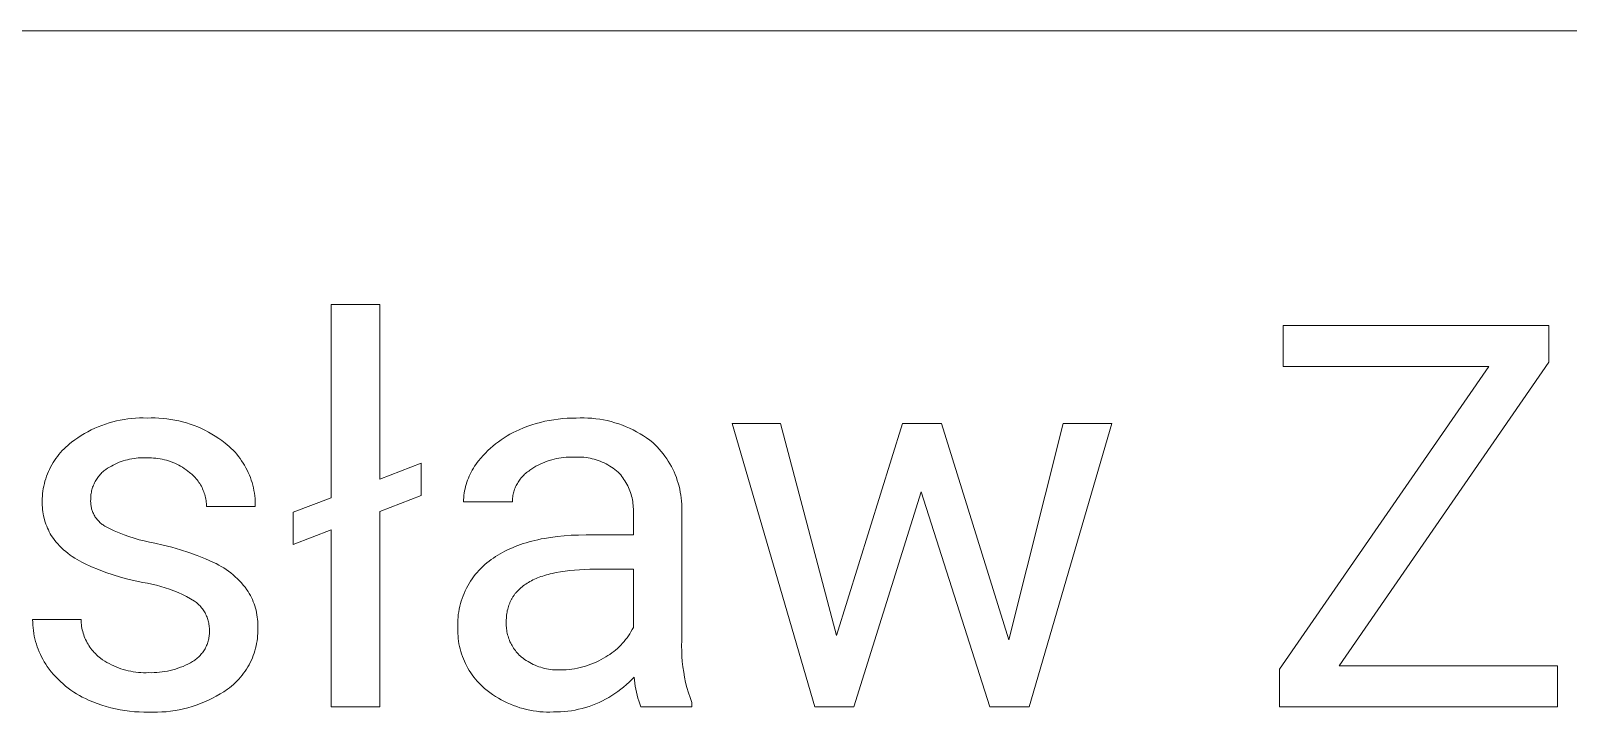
# Model space of a CAD drawing. Header units: millimetres. Extents: x 1102 to 5170, y 19 to 2862.
# Drawn here: x 4184.3 to 4339.6, y 405.4 to 474.3 of the extents above; entities that cross this region are included whole.
import ezdxf

# ---------------------------------------------------------------- set-up
doc = ezdxf.new("R2010")
doc.units = ezdxf.units.MM
doc.header["$MEASUREMENT"] = 0
doc.layers.add('Domyślny', color=7, linetype='Continuous', true_color=0x000000)

msp = doc.modelspace()

# ---------------------------------------------------------------- linework, layer by layer
at = {"layer": 'Domyślny', "color": 18, "lineweight": 15, "true_color": 0x000000}
for p, q in [((5166.08, 474.27), (3632.56, 474.27)), ((4214.63, 427.1), (4214.63, 446.63)), ((4214.63, 446.63), (4219.54, 446.63)), ((4219.54, 446.63), (4219.54, 428.98)), ((4310.77, 440.35), (4310.77, 444.51)), ((4310.77, 444.51), (4337.62, 444.51)), ((4337.62, 444.51), (4337.62, 440.81)), ((4310.43, 409.8), (4331.54, 440.35)), ((4331.54, 440.35), (4310.77, 440.35)), ((4337.62, 440.81), (4316.44, 410.14)), ((4192.21, 434.66), (4192.58, 434.77)), ((4192.58, 434.77), (4192.96, 434.86)), ((4192.96, 434.86), (4193.34, 434.94)), ((4193.34, 434.94), (4193.72, 435.01)), ((4193.72, 435.01), (4194.11, 435.07)), ((4194.11, 435.07), (4194.49, 435.11)), ((4194.49, 435.11), (4194.88, 435.14)), ((4194.88, 435.14), (4195.27, 435.16)), ((4195.27, 435.16), (4195.66, 435.16)), ((4195.66, 435.16), (4196.05, 435.15)), ((4196.05, 435.15), (4196.45, 435.16)), ((4196.45, 435.16), (4196.85, 435.16)), ((4196.85, 435.16), (4197.25, 435.14)), ((4197.25, 435.14), (4197.66, 435.11)), ((4197.66, 435.11), (4198.06, 435.07)), ((4198.06, 435.07), (4198.45, 435.02)), ((4198.45, 435.02), (4198.85, 434.95)), ((4198.85, 434.95), (4199.24, 434.86)), ((4199.24, 434.86), (4199.64, 434.77)), ((4199.64, 434.77), (4200.02, 434.66)), ((4235.79, 434.72), (4236.23, 434.83)), ((4236.23, 434.83), (4236.67, 434.92)), ((4236.67, 434.92), (4237.12, 434.99)), ((4237.12, 434.99), (4237.57, 435.05)), ((4237.57, 435.05), (4238.02, 435.1)), ((4238.02, 435.1), (4238.48, 435.13)), ((4238.48, 435.13), (4238.93, 435.15)), ((4238.93, 435.15), (4239.39, 435.15)), ((4239.39, 435.15), (4239.78, 435.16)), ((4239.78, 435.16), (4240.18, 435.16)), ((4240.18, 435.16), (4240.57, 435.15)), ((4240.57, 435.15), (4240.97, 435.13)), ((4240.97, 435.13), (4241.36, 435.09)), ((4241.36, 435.09), (4241.76, 435.03)), ((4241.76, 435.03), (4242.15, 434.97)), ((4242.15, 434.97), (4242.53, 434.89)), ((4242.53, 434.89), (4242.92, 434.79)), ((4242.92, 434.79), (4243.3, 434.68)), ((4189.06, 433.17), (4189.39, 433.38)), ((4189.39, 433.38), (4189.72, 433.58)), ((4189.72, 433.58), (4190.06, 433.77)), ((4190.06, 433.77), (4190.4, 433.95)), ((4190.4, 433.95), (4190.76, 434.12)), ((4190.76, 434.12), (4191.11, 434.27)), ((4191.11, 434.27), (4191.47, 434.41)), ((4191.47, 434.41), (4191.84, 434.54)), ((4191.84, 434.54), (4192.21, 434.66)), ((4200.02, 434.66), (4200.41, 434.53)), ((4200.41, 434.53), (4200.79, 434.4)), ((4200.79, 434.4), (4201.16, 434.25)), ((4201.16, 434.25), (4201.53, 434.09)), ((4201.53, 434.09), (4201.89, 433.92)), ((4201.89, 433.92), (4202.25, 433.73)), ((4202.25, 433.73), (4202.6, 433.53)), ((4202.6, 433.53), (4202.94, 433.33)), ((4202.94, 433.33), (4203.28, 433.1)), ((4232.1, 433.16), (4232.4, 433.35)), ((4232.4, 433.35), (4232.7, 433.52)), ((4232.7, 433.52), (4233.01, 433.69)), ((4233.01, 433.69), (4233.32, 433.84)), ((4233.32, 433.84), (4233.64, 433.98)), ((4233.64, 433.98), (4234.06, 434.16)), ((4234.06, 434.16), (4234.49, 434.32)), ((4234.49, 434.32), (4234.91, 434.47)), ((4234.91, 434.47), (4235.35, 434.6)), ((4235.35, 434.6), (4235.79, 434.72)), ((4243.3, 434.68), (4243.68, 434.56)), ((4243.68, 434.56), (4244.05, 434.43)), ((4244.05, 434.43), (4244.42, 434.28)), ((4244.42, 434.28), (4244.78, 434.12)), ((4244.78, 434.12), (4245.14, 433.95)), ((4245.14, 433.95), (4245.49, 433.77)), ((4245.49, 433.77), (4245.83, 433.57)), ((4245.83, 433.57), (4246.17, 433.36)), ((4246.17, 433.36), (4246.5, 433.14)), ((4263.47, 405.99), (4255.15, 434.61)), ((4255.15, 434.61), (4260.03, 434.61)), ((4260.03, 434.61), (4265.66, 413.18)), ((4265.66, 413.18), (4272.33, 434.61)), ((4272.33, 434.61), (4276.27, 434.61)), ((4276.27, 434.61), (4283.07, 412.74)), ((4283.07, 412.74), (4288.57, 434.61)), ((4293.48, 434.61), (4285.13, 405.99)), ((4288.57, 434.61), (4293.48, 434.61)), ((4187.14, 431.48), (4187.31, 431.67)), ((4187.31, 431.67), (4187.48, 431.86)), ((4187.48, 431.86), (4187.66, 432.04)), ((4187.66, 432.04), (4187.85, 432.22)), ((4187.85, 432.22), (4188.04, 432.39)), ((4188.04, 432.39), (4188.23, 432.55)), ((4188.23, 432.55), (4188.43, 432.71)), ((4188.43, 432.71), (4188.74, 432.94)), ((4188.74, 432.94), (4189.06, 433.17)), ((4203.28, 433.1), (4203.61, 432.87)), ((4203.61, 432.87), (4203.93, 432.63)), ((4203.93, 432.63), (4204.14, 432.46)), ((4204.14, 432.46), (4204.35, 432.28)), ((4204.35, 432.28), (4204.55, 432.09)), ((4204.55, 432.09), (4204.74, 431.9)), ((4204.74, 431.9), (4204.93, 431.7)), ((4204.93, 431.7), (4205.11, 431.49)), ((4230.21, 431.61), (4230.46, 431.86)), ((4230.46, 431.86), (4230.72, 432.1)), ((4230.72, 432.1), (4230.98, 432.33)), ((4230.98, 432.33), (4231.25, 432.55)), ((4231.25, 432.55), (4231.53, 432.76)), ((4231.53, 432.76), (4231.81, 432.97)), ((4231.81, 432.97), (4232.1, 433.16)), ((4246.5, 433.14), (4246.82, 432.91)), ((4246.82, 432.91), (4247.13, 432.67)), ((4247.13, 432.67), (4247.36, 432.46)), ((4247.36, 432.46), (4247.57, 432.24)), ((4247.57, 432.24), (4247.78, 432.02)), ((4247.78, 432.02), (4247.98, 431.79)), ((4247.98, 431.79), (4248.17, 431.55)), ((4186.19, 429.97), (4186.3, 430.2)), ((4186.3, 430.2), (4186.42, 430.43)), ((4186.42, 430.43), (4186.55, 430.65)), ((4186.55, 430.65), (4186.69, 430.86)), ((4186.69, 430.86), (4186.83, 431.07)), ((4186.83, 431.07), (4186.99, 431.28)), ((4186.99, 431.28), (4187.14, 431.48)), ((4192.25, 430.2), (4192.06, 430.08)), ((4192.44, 430.31), (4192.25, 430.2)), ((4192.63, 430.41), (4192.44, 430.31)), ((4192.83, 430.51), (4192.63, 430.41)), ((4193.03, 430.6), (4192.83, 430.51)), ((4193.23, 430.69), (4193.03, 430.6)), ((4193.44, 430.76), (4193.23, 430.69)), ((4193.65, 430.83), (4193.44, 430.76)), ((4193.86, 430.9), (4193.65, 430.83)), ((4194.08, 430.95), (4193.86, 430.9)), ((4194.29, 431), (4194.08, 430.95)), ((4194.51, 431.04), (4194.29, 431)), ((4194.73, 431.08), (4194.51, 431.04)), ((4194.95, 431.1), (4194.73, 431.08)), ((4195.16, 431.12), (4194.95, 431.1)), ((4195.39, 431.13), (4195.16, 431.12)), ((4195.61, 431.14), (4195.39, 431.13)), ((4195.83, 431.14), (4195.61, 431.14)), ((4196.05, 431.13), (4195.83, 431.14)), ((4196.27, 431.13), (4196.05, 431.13)), ((4196.49, 431.13), (4196.27, 431.13)), ((4196.71, 431.11), (4196.49, 431.13)), ((4196.93, 431.1), (4196.71, 431.11)), ((4197.15, 431.07), (4196.93, 431.1)), ((4197.37, 431.04), (4197.15, 431.07)), ((4197.58, 430.99), (4197.37, 431.04)), ((4197.8, 430.94), (4197.58, 430.99)), ((4198.01, 430.89), (4197.8, 430.94)), ((4198.22, 430.82), (4198.01, 430.89)), ((4198.43, 430.75), (4198.22, 430.82)), ((4198.64, 430.67), (4198.43, 430.75)), ((4198.84, 430.59), (4198.64, 430.67)), ((4199.04, 430.5), (4198.84, 430.59)), ((4199.24, 430.4), (4199.04, 430.5)), ((4199.43, 430.29), (4199.24, 430.4)), ((4199.62, 430.18), (4199.43, 430.29)), ((4199.81, 430.06), (4199.62, 430.18)), ((4205.11, 431.49), (4205.28, 431.28)), ((4205.28, 431.28), (4205.44, 431.07)), ((4205.44, 431.07), (4205.6, 430.84)), ((4205.6, 430.84), (4205.75, 430.61)), ((4205.75, 430.61), (4205.89, 430.38)), ((4205.89, 430.38), (4206.03, 430.14)), ((4206.03, 430.14), (4206.15, 429.9)), ((4219.54, 428.98), (4223.73, 430.59)), ((4223.73, 430.59), (4223.73, 427.34)), ((4229, 430.09), (4229.12, 430.28)), ((4229.12, 430.28), (4229.25, 430.47)), ((4229.25, 430.47), (4229.38, 430.65)), ((4229.38, 430.65), (4229.52, 430.83)), ((4229.52, 430.83), (4229.75, 431.1)), ((4229.75, 431.1), (4229.98, 431.36)), ((4229.98, 431.36), (4230.21, 431.61)), ((4235.11, 430.15), (4234.9, 430.02)), ((4235.32, 430.28), (4235.11, 430.15)), ((4235.54, 430.4), (4235.32, 430.28)), ((4235.76, 430.51), (4235.54, 430.4)), ((4235.98, 430.61), (4235.76, 430.51)), ((4236.21, 430.71), (4235.98, 430.61)), ((4236.44, 430.79), (4236.21, 430.71)), ((4236.67, 430.87), (4236.44, 430.79)), ((4236.91, 430.94), (4236.67, 430.87)), ((4237.15, 431.01), (4236.91, 430.94)), ((4237.39, 431.06), (4237.15, 431.01)), ((4237.63, 431.11), (4237.39, 431.06)), ((4237.87, 431.15), (4237.63, 431.11)), ((4238.12, 431.17), (4237.87, 431.15)), ((4238.36, 431.19), (4238.12, 431.17)), ((4238.61, 431.21), (4238.36, 431.19)), ((4238.85, 431.21), (4238.61, 431.21)), ((4239.1, 431.21), (4238.85, 431.21)), ((4239.31, 431.22), (4239.1, 431.21)), ((4239.53, 431.22), (4239.31, 431.22)), ((4239.74, 431.22), (4239.53, 431.22)), ((4239.95, 431.21), (4239.74, 431.22)), ((4240.16, 431.19), (4239.95, 431.21)), ((4240.38, 431.16), (4240.16, 431.19)), ((4240.59, 431.13), (4240.38, 431.16)), ((4240.8, 431.09), (4240.59, 431.13)), ((4241, 431.04), (4240.8, 431.09)), ((4241.21, 430.99), (4241, 431.04)), ((4241.41, 430.93), (4241.21, 430.99)), ((4241.61, 430.86), (4241.41, 430.93)), ((4241.81, 430.79), (4241.61, 430.86)), ((4242.01, 430.71), (4241.81, 430.79)), ((4242.2, 430.62), (4242.01, 430.71)), ((4242.4, 430.52), (4242.2, 430.62)), ((4242.58, 430.42), (4242.4, 430.52)), ((4242.77, 430.31), (4242.58, 430.42)), ((4242.95, 430.2), (4242.77, 430.31)), ((4243.12, 430.08), (4242.95, 430.2)), ((4248.17, 431.55), (4248.35, 431.3)), ((4248.35, 431.3), (4248.53, 431.05)), ((4248.53, 431.05), (4248.69, 430.8)), ((4248.69, 430.8), (4248.85, 430.53)), ((4248.85, 430.53), (4249, 430.27)), ((4249, 430.27), (4249.14, 429.99)), ((4185.68, 428.53), (4185.74, 428.78)), ((4185.74, 428.78), (4185.81, 429.03)), ((4185.81, 429.03), (4185.89, 429.27)), ((4185.89, 429.27), (4185.98, 429.51)), ((4185.98, 429.51), (4186.08, 429.74)), ((4186.08, 429.74), (4186.19, 429.97)), ((4190.74, 428.62), (4190.69, 428.51)), ((4190.8, 428.74), (4190.74, 428.62)), ((4190.86, 428.85), (4190.8, 428.74)), ((4190.93, 428.95), (4190.86, 428.85)), ((4191, 429.06), (4190.93, 428.95)), ((4191.07, 429.16), (4191, 429.06)), ((4191.15, 429.26), (4191.07, 429.16)), ((4191.23, 429.36), (4191.15, 429.26)), ((4191.31, 429.46), (4191.23, 429.36)), ((4191.4, 429.55), (4191.31, 429.46)), ((4191.49, 429.64), (4191.4, 429.55)), ((4191.58, 429.72), (4191.49, 429.64)), ((4191.67, 429.81), (4191.58, 429.72)), ((4191.77, 429.89), (4191.67, 429.81)), ((4191.87, 429.96), (4191.77, 429.89)), ((4192.06, 430.08), (4191.87, 429.96)), ((4199.99, 429.93), (4199.81, 430.06)), ((4200.17, 429.8), (4199.99, 429.93)), ((4200.34, 429.66), (4200.17, 429.8)), ((4200.46, 429.57), (4200.34, 429.66)), ((4200.58, 429.47), (4200.46, 429.57)), ((4200.69, 429.36), (4200.58, 429.47)), ((4200.8, 429.26), (4200.69, 429.36)), ((4200.91, 429.14), (4200.8, 429.26)), ((4201.01, 429.03), (4200.91, 429.14)), ((4201.11, 428.91), (4201.01, 429.03)), ((4201.2, 428.79), (4201.11, 428.91)), ((4201.29, 428.66), (4201.2, 428.79)), ((4201.37, 428.53), (4201.29, 428.66)), ((4206.15, 429.9), (4206.27, 429.65)), ((4206.27, 429.65), (4206.38, 429.4)), ((4206.38, 429.4), (4206.48, 429.15)), ((4206.48, 429.15), (4206.57, 428.89)), ((4206.57, 428.89), (4206.65, 428.63)), ((4206.65, 428.63), (4206.72, 428.37)), ((4228.28, 428.45), (4228.34, 428.67)), ((4228.34, 428.67), (4228.42, 428.88)), ((4228.42, 428.88), (4228.5, 429.09)), ((4228.5, 429.09), (4228.59, 429.3)), ((4228.59, 429.3), (4228.68, 429.5)), ((4228.68, 429.5), (4228.78, 429.7)), ((4228.78, 429.7), (4228.89, 429.9)), ((4228.89, 429.9), (4229, 430.09)), ((4233.45, 428.56), (4233.39, 428.44)), ((4233.52, 428.67), (4233.45, 428.56)), ((4233.59, 428.78), (4233.52, 428.67)), ((4233.66, 428.89), (4233.59, 428.78)), ((4233.74, 428.99), (4233.66, 428.89)), ((4233.82, 429.1), (4233.74, 428.99)), ((4233.91, 429.2), (4233.82, 429.1)), ((4234, 429.29), (4233.91, 429.2)), ((4234.09, 429.39), (4234, 429.29)), ((4234.18, 429.48), (4234.09, 429.39)), ((4234.28, 429.56), (4234.18, 429.48)), ((4234.38, 429.65), (4234.28, 429.56)), ((4234.48, 429.73), (4234.38, 429.65)), ((4234.59, 429.8), (4234.48, 429.73)), ((4234.7, 429.88), (4234.59, 429.8)), ((4234.9, 430.02), (4234.7, 429.88)), ((4243.3, 429.96), (4243.12, 430.08)), ((4243.46, 429.83), (4243.3, 429.96)), ((4243.63, 429.69), (4243.46, 429.83)), ((4243.75, 429.55), (4243.63, 429.69)), ((4243.88, 429.41), (4243.75, 429.55)), ((4243.99, 429.26), (4243.88, 429.41)), ((4244.11, 429.11), (4243.99, 429.26)), ((4244.21, 428.96), (4244.11, 429.11)), ((4244.31, 428.8), (4244.21, 428.96)), ((4244.41, 428.64), (4244.31, 428.8)), ((4244.5, 428.48), (4244.41, 428.64)), ((4249.14, 429.99), (4249.27, 429.72)), ((4249.27, 429.72), (4249.39, 429.44)), ((4249.39, 429.44), (4249.5, 429.15)), ((4249.5, 429.15), (4249.6, 428.86)), ((4249.6, 428.86), (4249.69, 428.57)), ((4249.69, 428.57), (4249.77, 428.28)), ((4185.47, 427.02), (4185.48, 427.27)), ((4185.47, 426.76), (4185.47, 427.02)), ((4185.48, 427.27), (4185.5, 427.53)), ((4185.5, 427.53), (4185.53, 427.78)), ((4185.53, 427.78), (4185.57, 428.03)), ((4185.57, 428.03), (4185.62, 428.29)), ((4185.62, 428.29), (4185.68, 428.53)), ((4190.37, 427.29), (4190.36, 427.17)), ((4190.36, 427.17), (4190.36, 427.04)), ((4190.36, 427.04), (4190.36, 426.91)), ((4190.38, 427.42), (4190.37, 427.29)), ((4190.4, 427.54), (4190.38, 427.42)), ((4190.42, 427.67), (4190.4, 427.54)), ((4190.44, 427.79), (4190.42, 427.67)), ((4190.47, 427.91), (4190.44, 427.79)), ((4190.51, 428.04), (4190.47, 427.91)), ((4190.55, 428.16), (4190.51, 428.04)), ((4190.59, 428.28), (4190.55, 428.16)), ((4190.63, 428.39), (4190.59, 428.28)), ((4190.69, 428.51), (4190.63, 428.39)), ((4201.45, 428.4), (4201.37, 428.53)), ((4201.53, 428.27), (4201.45, 428.4)), ((4201.6, 428.13), (4201.53, 428.27)), ((4201.66, 427.99), (4201.6, 428.13)), ((4201.73, 427.85), (4201.66, 427.99)), ((4201.78, 427.71), (4201.73, 427.85)), ((4201.83, 427.57), (4201.78, 427.71)), ((4201.88, 427.42), (4201.83, 427.57)), ((4201.92, 427.27), (4201.88, 427.42)), ((4201.96, 427.12), (4201.92, 427.27)), ((4201.99, 426.97), (4201.96, 427.12)), ((4206.72, 428.37), (4206.79, 428.1)), ((4206.79, 428.1), (4206.84, 427.84)), ((4206.84, 427.84), (4206.89, 427.57)), ((4206.89, 427.57), (4206.93, 427.3)), ((4206.93, 427.3), (4206.95, 427.03)), ((4206.95, 427.03), (4206.97, 426.75)), ((4210.81, 425.65), (4214.63, 427.1)), ((4223.73, 427.34), (4219.54, 425.73)), ((4228.01, 426.91), (4228.03, 427.13)), ((4228.03, 427.13), (4228.05, 427.35)), ((4228.05, 427.35), (4228.08, 427.58)), ((4228.08, 427.58), (4228.12, 427.8)), ((4228.12, 427.8), (4228.16, 428.02)), ((4228.16, 428.02), (4228.22, 428.24)), ((4228.22, 428.24), (4228.28, 428.45)), ((4232.96, 427.07), (4232.95, 426.94)), ((4232.98, 427.2), (4232.96, 427.07)), ((4233, 427.33), (4232.98, 427.2)), ((4233.03, 427.46), (4233, 427.33)), ((4233.06, 427.59), (4233.03, 427.46)), ((4233.09, 427.71), (4233.06, 427.59)), ((4233.13, 427.84), (4233.09, 427.71)), ((4233.17, 427.96), (4233.13, 427.84)), ((4233.22, 428.09), (4233.17, 427.96)), ((4233.27, 428.21), (4233.22, 428.09)), ((4233.33, 428.33), (4233.27, 428.21)), ((4233.39, 428.44), (4233.33, 428.33)), ((4244.59, 428.31), (4244.5, 428.48)), ((4244.67, 428.15), (4244.59, 428.31)), ((4244.74, 427.97), (4244.67, 428.15)), ((4244.81, 427.8), (4244.74, 427.97)), ((4244.87, 427.62), (4244.81, 427.8)), ((4244.93, 427.45), (4244.87, 427.62)), ((4244.98, 427.27), (4244.93, 427.45)), ((4245.03, 427.08), (4244.98, 427.27)), ((4245.06, 426.9), (4245.03, 427.08)), ((4249.77, 428.28), (4249.84, 427.98)), ((4249.84, 427.98), (4249.9, 427.68)), ((4249.9, 427.68), (4249.95, 427.38)), ((4249.95, 427.38), (4249.99, 427.08)), ((4249.99, 427.08), (4250.02, 426.77)), ((4274.21, 427.69), (4267.44, 405.99)), ((4281.16, 405.99), (4274.21, 427.69)), ((4185.46, 426.55), (4185.47, 426.76)), ((4185.47, 426.34), (4185.46, 426.55)), ((4185.48, 426.12), (4185.47, 426.34)), ((4185.5, 425.91), (4185.48, 426.12)), ((4185.53, 425.69), (4185.5, 425.91)), ((4185.56, 425.48), (4185.53, 425.69)), ((4185.6, 425.27), (4185.56, 425.48)), ((4190.36, 426.91), (4190.35, 426.81)), ((4190.35, 426.81), (4190.35, 426.71)), ((4190.35, 426.71), (4190.36, 426.61)), ((4190.36, 426.61), (4190.36, 426.5)), ((4190.36, 426.5), (4190.37, 426.4)), ((4190.37, 426.4), (4190.39, 426.3)), ((4190.39, 426.3), (4190.41, 426.2)), ((4190.41, 426.2), (4190.43, 426.1)), ((4190.43, 426.1), (4190.45, 426)), ((4190.45, 426), (4190.48, 425.9)), ((4190.48, 425.9), (4190.51, 425.81)), ((4190.51, 425.81), (4190.55, 425.71)), ((4190.55, 425.71), (4190.58, 425.61)), ((4190.58, 425.61), (4190.63, 425.52)), ((4190.63, 425.52), (4190.67, 425.43)), ((4202.01, 426.82), (4201.99, 426.97)), ((4202.03, 426.67), (4202.01, 426.82)), ((4202.05, 426.52), (4202.03, 426.67)), ((4202.06, 426.36), (4202.05, 426.52)), ((4202.06, 426.21), (4202.06, 426.36)), ((4206.98, 426.21), (4202.06, 426.21)), ((4206.97, 426.75), (4206.98, 426.48)), ((4206.98, 426.48), (4206.98, 426.21)), ((4210.81, 422.4), (4210.81, 425.65)), ((4219.54, 425.73), (4219.54, 405.99)), ((4228.01, 426.68), (4228.01, 426.91)), ((4232.94, 426.68), (4228.01, 426.68)), ((4232.95, 426.94), (4232.94, 426.81)), ((4232.94, 426.81), (4232.94, 426.68)), ((4245.1, 426.72), (4245.06, 426.9)), ((4245.12, 426.53), (4245.1, 426.72)), ((4245.14, 426.34), (4245.12, 426.53)), ((4245.15, 426.16), (4245.14, 426.34)), ((4245.16, 425.97), (4245.15, 426.16)), ((4245.16, 425.78), (4245.16, 425.97)), ((4245.16, 425.6), (4245.16, 425.78)), ((4245.16, 423.35), (4245.16, 425.6)), ((4250.02, 426.77), (4250.04, 426.47)), ((4250.04, 426.47), (4250.05, 426.16)), ((4250.05, 426.16), (4250.05, 425.85)), ((4250.05, 425.85), (4250.05, 412.69)), ((4185.65, 425.06), (4185.6, 425.27)), ((4185.7, 424.86), (4185.65, 425.06)), ((4185.76, 424.65), (4185.7, 424.86)), ((4185.83, 424.45), (4185.76, 424.65)), ((4185.91, 424.25), (4185.83, 424.45)), ((4185.99, 424.05), (4185.91, 424.25)), ((4186.08, 423.85), (4185.99, 424.05)), ((4190.67, 425.43), (4190.72, 425.34)), ((4190.72, 425.34), (4190.77, 425.25)), ((4190.77, 425.25), (4190.82, 425.16)), ((4190.82, 425.16), (4190.88, 425.08)), ((4190.88, 425.08), (4190.94, 425)), ((4190.94, 425), (4191, 424.91)), ((4191, 424.91), (4191.07, 424.84)), ((4191.07, 424.84), (4191.14, 424.76)), ((4191.14, 424.76), (4191.21, 424.69)), ((4191.21, 424.69), (4191.28, 424.61)), ((4191.28, 424.61), (4191.35, 424.55)), ((4191.35, 424.55), (4191.43, 424.48)), ((4191.43, 424.48), (4191.51, 424.42)), ((4191.51, 424.42), (4191.6, 424.36)), ((4191.6, 424.36), (4191.68, 424.3)), ((4191.68, 424.3), (4191.77, 424.24)), ((4191.77, 424.24), (4192.24, 424)), ((4192.24, 424), (4192.73, 423.77)), ((4186.17, 423.66), (4186.08, 423.85)), ((4186.27, 423.47), (4186.17, 423.66)), ((4186.38, 423.29), (4186.27, 423.47)), ((4186.5, 423.11), (4186.38, 423.29)), ((4186.67, 422.88), (4186.5, 423.11)), ((4186.84, 422.67), (4186.67, 422.88)), ((4187.03, 422.45), (4186.84, 422.67)), ((4187.22, 422.25), (4187.03, 422.45)), ((4192.73, 423.77), (4193.22, 423.56)), ((4193.22, 423.56), (4193.72, 423.36)), ((4193.72, 423.36), (4194.22, 423.18)), ((4194.22, 423.18), (4194.73, 423.02)), ((4194.73, 423.02), (4195.25, 422.87)), ((4195.25, 422.87), (4195.77, 422.74)), ((4195.77, 422.74), (4196.29, 422.62)), ((4196.29, 422.62), (4196.82, 422.52)), ((4196.82, 422.52), (4197.69, 422.33)), ((4214.63, 423.85), (4210.81, 422.4)), ((4214.63, 405.99), (4214.63, 423.85)), ((4233.48, 422.27), (4233.76, 422.37)), ((4233.76, 422.37), (4234.04, 422.47)), ((4234.04, 422.47), (4234.33, 422.56)), ((4234.33, 422.56), (4234.62, 422.64)), ((4234.62, 422.64), (4234.91, 422.72)), ((4234.91, 422.72), (4235.22, 422.8)), ((4235.22, 422.8), (4235.52, 422.87)), ((4235.52, 422.87), (4235.84, 422.94)), ((4235.84, 422.94), (4236.15, 423)), ((4236.15, 423), (4236.81, 423.1)), ((4236.81, 423.1), (4237.48, 423.19)), ((4237.48, 423.19), (4238.18, 423.26)), ((4238.18, 423.26), (4238.89, 423.31)), ((4238.89, 423.31), (4239.63, 423.34)), ((4239.63, 423.34), (4240.39, 423.35)), ((4240.39, 423.35), (4245.16, 423.35)), ((4187.42, 422.05), (4187.22, 422.25)), ((4187.62, 421.86), (4187.42, 422.05)), ((4187.84, 421.67), (4187.62, 421.86)), ((4188.05, 421.5), (4187.84, 421.67)), ((4188.28, 421.32), (4188.05, 421.5)), ((4188.5, 421.16), (4188.28, 421.32)), ((4188.74, 421.01), (4188.5, 421.16)), ((4188.98, 420.86), (4188.74, 421.01)), ((4189.22, 420.72), (4188.98, 420.86)), ((4197.69, 422.33), (4198.56, 422.11)), ((4198.56, 422.11), (4199.42, 421.86)), ((4199.42, 421.86), (4200.27, 421.58)), ((4200.27, 421.58), (4201.12, 421.27)), ((4201.12, 421.27), (4201.95, 420.94)), ((4201.95, 420.94), (4202.77, 420.57)), ((4230.59, 420.7), (4230.81, 420.87)), ((4230.81, 420.87), (4231.03, 421.02)), ((4231.03, 421.02), (4231.25, 421.17)), ((4231.25, 421.17), (4231.48, 421.31)), ((4231.48, 421.31), (4231.71, 421.45)), ((4231.71, 421.45), (4231.94, 421.58)), ((4231.94, 421.58), (4232.19, 421.71)), ((4232.19, 421.71), (4232.44, 421.83)), ((4232.44, 421.83), (4232.69, 421.95)), ((4232.69, 421.95), (4232.95, 422.06)), ((4232.95, 422.06), (4233.21, 422.17)), ((4233.21, 422.17), (4233.48, 422.27)), ((4189.47, 420.59), (4189.22, 420.72)), ((4189.72, 420.46), (4189.47, 420.59)), ((4190.43, 420.14), (4189.72, 420.46)), ((4191.15, 419.85), (4190.43, 420.14)), ((4191.88, 419.57), (4191.15, 419.85)), ((4192.61, 419.32), (4191.88, 419.57)), ((4193.36, 419.09), (4192.61, 419.32)), ((4202.77, 420.57), (4203.03, 420.45)), ((4203.03, 420.45), (4203.29, 420.31)), ((4203.29, 420.31), (4203.54, 420.17)), ((4203.54, 420.17), (4203.79, 420.02)), ((4203.79, 420.02), (4204.04, 419.85)), ((4204.04, 419.85), (4204.28, 419.69)), ((4204.28, 419.69), (4204.51, 419.51)), ((4204.51, 419.51), (4204.74, 419.32)), ((4204.74, 419.32), (4204.96, 419.13)), ((4229.03, 419.13), (4229.2, 419.35)), ((4229.2, 419.35), (4229.38, 419.56)), ((4229.38, 419.56), (4229.56, 419.77)), ((4229.56, 419.77), (4229.75, 419.97)), ((4229.75, 419.97), (4229.95, 420.17)), ((4229.95, 420.17), (4230.16, 420.35)), ((4230.16, 420.35), (4230.37, 420.53)), ((4230.37, 420.53), (4230.59, 420.7)), ((4236.19, 419.26), (4236.01, 419.2)), ((4236.38, 419.31), (4236.19, 419.26)), ((4236.57, 419.37), (4236.38, 419.31)), ((4236.77, 419.42), (4236.57, 419.37)), ((4236.97, 419.46), (4236.77, 419.42)), ((4237.38, 419.55), (4236.97, 419.46)), ((4237.81, 419.63), (4237.38, 419.55)), ((4238.26, 419.7), (4237.81, 419.63)), ((4238.73, 419.75), (4238.26, 419.7)), ((4239.21, 419.8), (4238.73, 419.75)), ((4239.71, 419.83), (4239.21, 419.8)), ((4240.23, 419.86), (4239.71, 419.83)), ((4240.77, 419.88), (4240.23, 419.86)), ((4241.32, 419.88), (4240.77, 419.88)), ((4245.16, 419.88), (4241.32, 419.88)), ((4245.16, 414), (4245.16, 419.88)), ((4194.11, 418.89), (4193.36, 419.09)), ((4194.86, 418.71), (4194.11, 418.89)), ((4195.63, 418.55), (4194.86, 418.71)), ((4196.09, 418.48), (4195.63, 418.55)), ((4196.54, 418.38), (4196.09, 418.48)), ((4196.99, 418.28), (4196.54, 418.38)), ((4197.44, 418.15), (4196.99, 418.28)), ((4197.89, 418.02), (4197.44, 418.15)), ((4198.33, 417.87), (4197.89, 418.02)), ((4198.76, 417.7), (4198.33, 417.87)), ((4199.19, 417.52), (4198.76, 417.7)), ((4204.96, 419.13), (4205.17, 418.93)), ((4205.17, 418.93), (4205.38, 418.72)), ((4205.38, 418.72), (4205.58, 418.51)), ((4205.58, 418.51), (4205.77, 418.28)), ((4205.77, 418.28), (4205.95, 418.06)), ((4205.95, 418.06), (4206.13, 417.82)), ((4206.13, 417.82), (4206.25, 417.63)), ((4228.06, 417.45), (4228.18, 417.71)), ((4228.18, 417.71), (4228.3, 417.96)), ((4228.3, 417.96), (4228.43, 418.2)), ((4228.43, 418.2), (4228.57, 418.44)), ((4228.57, 418.44), (4228.71, 418.68)), ((4228.71, 418.68), (4228.87, 418.91)), ((4228.87, 418.91), (4229.03, 419.13)), ((4233.49, 417.72), (4233.39, 417.61)), ((4233.59, 417.82), (4233.49, 417.72)), ((4233.7, 417.92), (4233.59, 417.82)), ((4233.81, 418.02), (4233.7, 417.92)), ((4233.92, 418.12), (4233.81, 418.02)), ((4234.04, 418.21), (4233.92, 418.12)), ((4234.17, 418.3), (4234.04, 418.21)), ((4234.3, 418.39), (4234.17, 418.3)), ((4234.43, 418.48), (4234.3, 418.39)), ((4234.57, 418.56), (4234.43, 418.48)), ((4234.71, 418.64), (4234.57, 418.56)), ((4234.86, 418.72), (4234.71, 418.64)), ((4235.01, 418.8), (4234.86, 418.72)), ((4235.17, 418.87), (4235.01, 418.8)), ((4235.33, 418.94), (4235.17, 418.87)), ((4235.49, 419.01), (4235.33, 418.94)), ((4235.66, 419.08), (4235.49, 419.01)), ((4235.83, 419.14), (4235.66, 419.08)), ((4236.01, 419.2), (4235.83, 419.14)), ((4199.61, 417.33), (4199.19, 417.52)), ((4200.03, 417.12), (4199.61, 417.33)), ((4200.44, 416.9), (4200.03, 417.12)), ((4200.84, 416.67), (4200.44, 416.9)), ((4200.94, 416.6), (4200.84, 416.67)), ((4201.04, 416.52), (4200.94, 416.6)), ((4201.13, 416.44), (4201.04, 416.52)), ((4201.22, 416.36), (4201.13, 416.44)), ((4201.31, 416.27), (4201.22, 416.36)), ((4201.4, 416.18), (4201.31, 416.27)), ((4201.48, 416.09), (4201.4, 416.18)), ((4206.25, 417.63), (4206.37, 417.43)), ((4206.37, 417.43), (4206.48, 417.23)), ((4206.48, 417.23), (4206.58, 417.03)), ((4206.58, 417.03), (4206.68, 416.82)), ((4206.68, 416.82), (4206.77, 416.61)), ((4206.77, 416.61), (4206.85, 416.4)), ((4206.85, 416.4), (4206.92, 416.18)), ((4206.92, 416.18), (4206.99, 415.96)), ((4227.57, 415.87), (4227.63, 416.14)), ((4227.63, 416.14), (4227.7, 416.41)), ((4227.7, 416.41), (4227.78, 416.67)), ((4227.78, 416.67), (4227.86, 416.94)), ((4227.86, 416.94), (4227.96, 417.2)), ((4227.96, 417.2), (4228.06, 417.45)), ((4232.59, 416.27), (4232.55, 416.13)), ((4232.64, 416.4), (4232.59, 416.27)), ((4232.67, 416.47), (4232.64, 416.4)), ((4232.7, 416.53), (4232.67, 416.47)), ((4232.73, 416.6), (4232.7, 416.53)), ((4232.76, 416.66), (4232.73, 416.6)), ((4232.79, 416.73), (4232.76, 416.66)), ((4232.82, 416.79), (4232.79, 416.73)), ((4232.85, 416.85), (4232.82, 416.79)), ((4232.89, 416.91), (4232.85, 416.85)), ((4232.92, 416.98), (4232.89, 416.91)), ((4232.96, 417.04), (4232.92, 416.98)), ((4233, 417.1), (4232.96, 417.04)), ((4233.04, 417.16), (4233, 417.1)), ((4233.08, 417.22), (4233.04, 417.16)), ((4233.12, 417.27), (4233.08, 417.22)), ((4233.16, 417.33), (4233.12, 417.27)), ((4233.2, 417.39), (4233.16, 417.33)), ((4233.25, 417.44), (4233.2, 417.39)), ((4233.29, 417.5), (4233.25, 417.44)), ((4233.39, 417.61), (4233.29, 417.5)), ((4184.5, 414.52), (4184.49, 414.8)), ((4184.49, 414.8), (4189.38, 414.8)), ((4189.38, 414.8), (4189.39, 414.63)), ((4189.39, 414.63), (4189.4, 414.46)), ((4201.56, 415.99), (4201.48, 416.09)), ((4201.63, 415.9), (4201.56, 415.99)), ((4201.7, 415.8), (4201.63, 415.9)), ((4201.77, 415.69), (4201.7, 415.8)), ((4201.84, 415.59), (4201.77, 415.69)), ((4201.9, 415.48), (4201.84, 415.59)), ((4201.96, 415.37), (4201.9, 415.48)), ((4202.01, 415.26), (4201.96, 415.37)), ((4202.06, 415.15), (4202.01, 415.26)), ((4202.11, 415.03), (4202.06, 415.15)), ((4202.15, 414.92), (4202.11, 415.03)), ((4202.19, 414.8), (4202.15, 414.92)), ((4202.22, 414.68), (4202.19, 414.8)), ((4202.25, 414.56), (4202.22, 414.68)), ((4206.99, 415.96), (4207.05, 415.74)), ((4207.05, 415.74), (4207.1, 415.52)), ((4207.1, 415.52), (4207.14, 415.29)), ((4207.14, 415.29), (4207.18, 415.06)), ((4207.18, 415.06), (4207.21, 414.84)), ((4207.21, 414.84), (4207.23, 414.61)), ((4207.23, 414.61), (4207.24, 414.38)), ((4227.42, 414.49), (4227.43, 414.77)), ((4227.43, 414.77), (4227.45, 415.04)), ((4227.45, 415.04), (4227.48, 415.32)), ((4227.48, 415.32), (4227.52, 415.59)), ((4227.52, 415.59), (4227.57, 415.87)), ((4232.33, 414.61), (4232.32, 414.46)), ((4232.34, 414.93), (4232.33, 414.77)), ((4232.33, 414.77), (4232.33, 414.61)), ((4232.35, 415.09), (4232.34, 414.93)), ((4232.36, 415.25), (4232.35, 415.09)), ((4232.38, 415.4), (4232.36, 415.25)), ((4232.41, 415.55), (4232.38, 415.4)), ((4232.43, 415.7), (4232.41, 415.55)), ((4232.47, 415.84), (4232.43, 415.7)), ((4232.5, 415.99), (4232.47, 415.84)), ((4232.55, 416.13), (4232.5, 415.99)), ((4184.51, 414.24), (4184.5, 414.52)), ((4184.53, 413.96), (4184.51, 414.24)), ((4184.57, 413.69), (4184.53, 413.96)), ((4184.61, 413.41), (4184.57, 413.69)), ((4184.66, 413.14), (4184.61, 413.41)), ((4184.72, 412.86), (4184.66, 413.14)), ((4189.4, 414.46), (4189.42, 414.28)), ((4189.42, 414.28), (4189.44, 414.11)), ((4189.44, 414.11), (4189.47, 413.94)), ((4189.47, 413.94), (4189.51, 413.77)), ((4189.51, 413.77), (4189.55, 413.6)), ((4189.55, 413.6), (4189.6, 413.43)), ((4189.6, 413.43), (4189.65, 413.27)), ((4189.65, 413.27), (4189.71, 413.1)), ((4189.71, 413.1), (4189.77, 412.94)), ((4202.28, 414.44), (4202.25, 414.56)), ((4202.3, 414.32), (4202.28, 414.44)), ((4202.32, 414.2), (4202.3, 414.32)), ((4202.3, 412.98), (4202.32, 413.1)), ((4202.33, 414.08), (4202.32, 414.2)), ((4202.32, 413.1), (4202.33, 413.22)), ((4202.34, 413.95), (4202.33, 414.08)), ((4202.33, 413.22), (4202.34, 413.34)), ((4202.35, 413.83), (4202.34, 413.95)), ((4202.34, 413.34), (4202.35, 413.46)), ((4202.35, 413.71), (4202.35, 413.83)), ((4202.35, 413.58), (4202.35, 413.71)), ((4202.35, 413.46), (4202.35, 413.58)), ((4207.21, 413.16), (4207.19, 412.9)), ((4207.23, 413.41), (4207.21, 413.16)), ((4207.24, 413.67), (4207.23, 413.41)), ((4207.24, 414.38), (4207.24, 414.15)), ((4207.24, 414.15), (4207.24, 413.92)), ((4207.24, 413.92), (4207.24, 413.67)), ((4227.42, 414.21), (4227.42, 414.49)), ((4227.42, 413.93), (4227.42, 414.21)), ((4227.42, 413.67), (4227.42, 413.93)), ((4227.43, 413.4), (4227.42, 413.67)), ((4227.45, 413.14), (4227.43, 413.4)), ((4227.47, 412.88), (4227.45, 413.14)), ((4232.32, 414.46), (4232.32, 414.31)), ((4232.32, 414.31), (4232.33, 414.16)), ((4232.33, 414.16), (4232.34, 414.01)), ((4232.34, 414.01), (4232.35, 413.86)), ((4232.35, 413.86), (4232.37, 413.72)), ((4232.37, 413.72), (4232.39, 413.57)), ((4232.39, 413.57), (4232.42, 413.42)), ((4232.42, 413.42), (4232.46, 413.27)), ((4232.46, 413.27), (4232.5, 413.13)), ((4232.5, 413.13), (4232.54, 412.99)), ((4244.52, 412.97), (4244.66, 413.17)), ((4244.66, 413.17), (4244.8, 413.37)), ((4244.8, 413.37), (4244.92, 413.58)), ((4244.92, 413.58), (4245.04, 413.79)), ((4245.04, 413.79), (4245.16, 414)), ((4184.79, 412.59), (4184.72, 412.86)), ((4184.87, 412.32), (4184.79, 412.59)), ((4184.96, 412.06), (4184.87, 412.32)), ((4185.05, 411.8), (4184.96, 412.06)), ((4185.16, 411.54), (4185.05, 411.8)), ((4185.27, 411.28), (4185.16, 411.54)), ((4189.77, 412.94), (4189.84, 412.78)), ((4189.84, 412.78), (4189.92, 412.63)), ((4189.92, 412.63), (4190, 412.47)), ((4190, 412.47), (4190.09, 412.32)), ((4190.09, 412.32), (4190.18, 412.17)), ((4190.18, 412.17), (4190.27, 412.03)), ((4190.27, 412.03), (4190.38, 411.89)), ((4190.38, 411.89), (4190.48, 411.75)), ((4190.48, 411.75), (4190.59, 411.62)), ((4190.59, 411.62), (4190.71, 411.49)), ((4190.71, 411.49), (4190.83, 411.36)), ((4201.64, 411.45), (4201.71, 411.55)), ((4201.71, 411.55), (4201.78, 411.65)), ((4201.78, 411.65), (4201.84, 411.75)), ((4201.84, 411.75), (4201.9, 411.85)), ((4201.9, 411.85), (4201.96, 411.96)), ((4201.96, 411.96), (4202.01, 412.07)), ((4202.01, 412.07), (4202.06, 412.18)), ((4202.06, 412.18), (4202.11, 412.29)), ((4202.11, 412.29), (4202.15, 412.4)), ((4202.15, 412.4), (4202.19, 412.51)), ((4202.19, 412.51), (4202.22, 412.63)), ((4202.22, 412.63), (4202.25, 412.75)), ((4202.25, 412.75), (4202.28, 412.86)), ((4202.28, 412.86), (4202.3, 412.98)), ((4206.93, 411.65), (4206.86, 411.41)), ((4207, 411.9), (4206.93, 411.65)), ((4207.06, 412.15), (4207, 411.9)), ((4207.11, 412.4), (4207.06, 412.15)), ((4207.16, 412.65), (4207.11, 412.4)), ((4207.19, 412.9), (4207.16, 412.65)), ((4227.51, 412.61), (4227.47, 412.88)), ((4227.55, 412.35), (4227.51, 412.61)), ((4227.6, 412.09), (4227.55, 412.35)), ((4227.66, 411.84), (4227.6, 412.09)), ((4227.73, 411.58), (4227.66, 411.84)), ((4227.81, 411.33), (4227.73, 411.58)), ((4232.54, 412.99), (4232.59, 412.85)), ((4232.59, 412.85), (4232.65, 412.71)), ((4232.65, 412.71), (4232.7, 412.57)), ((4232.7, 412.57), (4232.77, 412.43)), ((4232.77, 412.43), (4232.84, 412.3)), ((4232.84, 412.3), (4232.91, 412.17)), ((4232.91, 412.17), (4232.98, 412.04)), ((4232.98, 412.04), (4233.07, 411.91)), ((4233.07, 411.91), (4233.15, 411.79)), ((4233.15, 411.79), (4233.24, 411.67)), ((4233.24, 411.67), (4233.33, 411.55)), ((4233.33, 411.55), (4233.43, 411.44)), ((4242.98, 411.43), (4243.18, 411.58)), ((4243.18, 411.58), (4243.36, 411.73)), ((4243.36, 411.73), (4243.55, 411.89)), ((4243.55, 411.89), (4243.72, 412.06)), ((4243.72, 412.06), (4243.9, 412.23)), ((4243.9, 412.23), (4244.06, 412.41)), ((4244.06, 412.41), (4244.22, 412.59)), ((4244.22, 412.59), (4244.38, 412.78)), ((4244.38, 412.78), (4244.52, 412.97)), ((4250.05, 412.69), (4250.03, 412.15)), ((4250.03, 412.15), (4250.04, 411.62)), ((4250.04, 411.62), (4250.06, 411.09)), ((4185.39, 411.03), (4185.27, 411.28)), ((4185.53, 410.79), (4185.39, 411.03)), ((4185.67, 410.54), (4185.53, 410.79)), ((4185.81, 410.31), (4185.67, 410.54)), ((4185.97, 410.07), (4185.81, 410.31)), ((4186.17, 409.8), (4185.97, 410.07)), ((4190.83, 411.36), (4190.95, 411.24)), ((4190.95, 411.24), (4191.08, 411.12)), ((4191.08, 411.12), (4191.21, 411.01)), ((4191.21, 411.01), (4191.35, 410.9)), ((4191.35, 410.9), (4191.56, 410.75)), ((4191.56, 410.75), (4191.77, 410.61)), ((4191.77, 410.61), (4192, 410.48)), ((4192, 410.48), (4192.22, 410.35)), ((4192.22, 410.35), (4192.45, 410.23)), ((4192.45, 410.23), (4192.69, 410.12)), ((4192.69, 410.12), (4192.92, 410.02)), ((4192.92, 410.02), (4193.16, 409.92)), ((4193.16, 409.92), (4193.41, 409.84)), ((4199.17, 409.88), (4199.43, 409.98)), ((4199.43, 409.98), (4199.68, 410.08)), ((4199.68, 410.08), (4199.93, 410.19)), ((4199.93, 410.19), (4200.17, 410.31)), ((4200.17, 410.31), (4200.42, 410.44)), ((4200.42, 410.44), (4200.65, 410.58)), ((4200.65, 410.58), (4200.76, 410.64)), ((4200.76, 410.64), (4200.86, 410.71)), ((4200.86, 410.71), (4200.95, 410.78)), ((4200.95, 410.78), (4201.05, 410.85)), ((4201.05, 410.85), (4201.14, 410.93)), ((4201.14, 410.93), (4201.23, 411.01)), ((4201.23, 411.01), (4201.32, 411.09)), ((4201.32, 411.09), (4201.4, 411.17)), ((4201.4, 411.17), (4201.48, 411.26)), ((4201.48, 411.26), (4201.56, 411.36)), ((4201.56, 411.36), (4201.64, 411.45)), ((4206.22, 410.02), (4206.09, 409.8)), ((4206.35, 410.24), (4206.22, 410.02)), ((4206.47, 410.47), (4206.35, 410.24)), ((4206.58, 410.7), (4206.47, 410.47)), ((4206.68, 410.93), (4206.58, 410.7)), ((4206.77, 411.17), (4206.68, 410.93)), ((4206.86, 411.41), (4206.77, 411.17)), ((4227.9, 411.08), (4227.81, 411.33)), ((4227.99, 410.83), (4227.9, 411.08)), ((4228.09, 410.59), (4227.99, 410.83)), ((4228.21, 410.35), (4228.09, 410.59)), ((4228.33, 410.11), (4228.21, 410.35)), ((4228.45, 409.88), (4228.33, 410.11)), ((4233.43, 411.44), (4233.53, 411.33)), ((4233.53, 411.33), (4233.64, 411.22)), ((4233.64, 411.22), (4233.75, 411.12)), ((4233.75, 411.12), (4233.86, 411.02)), ((4233.86, 411.02), (4234.02, 410.9)), ((4234.02, 410.9), (4234.18, 410.78)), ((4234.18, 410.78), (4234.35, 410.66)), ((4234.35, 410.66), (4234.52, 410.56)), ((4234.52, 410.56), (4234.69, 410.46)), ((4234.69, 410.46), (4234.87, 410.36)), ((4234.87, 410.36), (4235.05, 410.27)), ((4235.05, 410.27), (4235.24, 410.19)), ((4235.24, 410.19), (4235.43, 410.11)), ((4235.43, 410.11), (4235.62, 410.04)), ((4235.62, 410.04), (4235.81, 409.98)), ((4235.81, 409.98), (4236, 409.92)), ((4236, 409.92), (4236.2, 409.87)), ((4239.51, 409.89), (4239.79, 409.95)), ((4239.79, 409.95), (4240.06, 410.02)), ((4240.06, 410.02), (4240.34, 410.1)), ((4240.34, 410.1), (4240.61, 410.19)), ((4240.61, 410.19), (4240.88, 410.29)), ((4240.88, 410.29), (4241.14, 410.4)), ((4241.14, 410.4), (4241.4, 410.51)), ((4241.4, 410.51), (4241.66, 410.64)), ((4241.66, 410.64), (4241.91, 410.77)), ((4241.91, 410.77), (4242.16, 410.91)), ((4242.16, 410.91), (4242.37, 411.03)), ((4242.37, 411.03), (4242.58, 411.16)), ((4242.58, 411.16), (4242.78, 411.29)), ((4242.78, 411.29), (4242.98, 411.43)), ((4250.06, 411.09), (4250.1, 410.56)), ((4250.1, 410.56), (4250.16, 410.03)), ((4250.16, 410.03), (4250.24, 409.5)), ((4316.44, 410.14), (4338.48, 410.14)), ((4338.48, 410.14), (4338.48, 405.98)), ((4186.38, 409.53), (4186.17, 409.8)), ((4186.6, 409.27), (4186.38, 409.53)), ((4186.82, 409.02), (4186.6, 409.27)), ((4187.06, 408.77), (4186.82, 409.02)), ((4187.3, 408.54), (4187.06, 408.77)), ((4187.56, 408.31), (4187.3, 408.54)), ((4193.41, 409.84), (4193.65, 409.76)), ((4193.65, 409.76), (4193.9, 409.69)), ((4193.9, 409.69), (4194.15, 409.63)), ((4194.15, 409.63), (4194.41, 409.58)), ((4194.41, 409.58), (4194.66, 409.53)), ((4194.66, 409.53), (4194.92, 409.5)), ((4194.92, 409.5), (4195.18, 409.47)), ((4195.18, 409.47), (4195.43, 409.45)), ((4195.43, 409.45), (4195.69, 409.44)), ((4195.69, 409.44), (4195.95, 409.44)), ((4195.95, 409.44), (4196.21, 409.45)), ((4196.21, 409.45), (4196.48, 409.44)), ((4196.48, 409.44), (4196.76, 409.45)), ((4196.76, 409.45), (4197.03, 409.46)), ((4197.03, 409.46), (4197.3, 409.48)), ((4197.3, 409.48), (4197.57, 409.51)), ((4197.57, 409.51), (4197.84, 409.55)), ((4197.84, 409.55), (4198.11, 409.6)), ((4198.11, 409.6), (4198.38, 409.65)), ((4198.38, 409.65), (4198.65, 409.72)), ((4198.65, 409.72), (4198.91, 409.8)), ((4198.91, 409.8), (4199.17, 409.88)), ((4204.96, 408.42), (4204.77, 408.25)), ((4205.14, 408.6), (4204.96, 408.42)), ((4205.32, 408.79), (4205.14, 408.6)), ((4205.49, 408.98), (4205.32, 408.79)), ((4205.65, 409.18), (4205.49, 408.98)), ((4205.8, 409.38), (4205.65, 409.18)), ((4205.95, 409.59), (4205.8, 409.38)), ((4206.09, 409.8), (4205.95, 409.59)), ((4228.59, 409.65), (4228.45, 409.88)), ((4228.73, 409.43), (4228.59, 409.65)), ((4228.88, 409.21), (4228.73, 409.43)), ((4229.04, 409), (4228.88, 409.21)), ((4229.21, 408.79), (4229.04, 409)), ((4229.38, 408.59), (4229.21, 408.79)), ((4229.56, 408.4), (4229.38, 408.59)), ((4229.74, 408.21), (4229.56, 408.4)), ((4236.2, 409.87), (4236.39, 409.83)), ((4236.39, 409.83), (4236.59, 409.79)), ((4236.59, 409.79), (4236.79, 409.76)), ((4236.79, 409.76), (4236.99, 409.74)), ((4236.99, 409.74), (4237.19, 409.73)), ((4237.19, 409.73), (4237.4, 409.72)), ((4237.4, 409.72), (4237.6, 409.72)), ((4237.6, 409.72), (4237.8, 409.72)), ((4237.8, 409.72), (4238.09, 409.72)), ((4238.09, 409.72), (4238.37, 409.74)), ((4238.37, 409.74), (4238.66, 409.76)), ((4238.66, 409.76), (4238.94, 409.8)), ((4238.94, 409.8), (4239.22, 409.84)), ((4239.22, 409.84), (4239.51, 409.89)), ((4244.73, 408.48), (4244.46, 408.23)), ((4244.99, 408.74), (4244.73, 408.48)), ((4245.24, 409), (4244.99, 408.74)), ((4245.26, 408.69), (4245.24, 409)), ((4245.3, 408.39), (4245.26, 408.69)), ((4245.34, 408.08), (4245.3, 408.39)), ((4250.24, 409.5), (4250.33, 408.98)), ((4250.33, 408.98), (4250.44, 408.45)), ((4250.44, 408.45), (4250.57, 407.94)), ((4310.43, 405.98), (4310.43, 409.8)), ((4187.81, 408.09), (4187.56, 408.31)), ((4188.08, 407.88), (4187.81, 408.09)), ((4188.36, 407.68), (4188.08, 407.88)), ((4188.64, 407.48), (4188.36, 407.68)), ((4188.92, 407.3), (4188.64, 407.48)), ((4189.22, 407.13), (4188.92, 407.3)), ((4189.51, 406.97), (4189.22, 407.13)), ((4189.82, 406.82), (4189.51, 406.97)), ((4190.13, 406.67), (4189.82, 406.82)), ((4202.65, 406.86), (4202.25, 406.66)), ((4203.04, 407.07), (4202.65, 406.86)), ((4203.43, 407.29), (4203.04, 407.07)), ((4203.81, 407.52), (4203.43, 407.29)), ((4204.18, 407.77), (4203.81, 407.52)), ((4204.38, 407.92), (4204.18, 407.77)), ((4204.58, 408.08), (4204.38, 407.92)), ((4204.77, 408.25), (4204.58, 408.08)), ((4229.94, 408.03), (4229.74, 408.21)), ((4230.13, 407.85), (4229.94, 408.03)), ((4230.4, 407.64), (4230.13, 407.85)), ((4230.67, 407.43), (4230.4, 407.64)), ((4230.95, 407.23), (4230.67, 407.43)), ((4231.23, 407.04), (4230.95, 407.23)), ((4231.53, 406.86), (4231.23, 407.04)), ((4231.82, 406.7), (4231.53, 406.86)), ((4242.68, 406.94), (4242.36, 406.76)), ((4242.99, 407.13), (4242.68, 406.94)), ((4243.3, 407.33), (4242.99, 407.13)), ((4243.6, 407.54), (4243.3, 407.33)), ((4243.89, 407.76), (4243.6, 407.54)), ((4244.18, 407.99), (4243.89, 407.76)), ((4244.46, 408.23), (4244.18, 407.99)), ((4245.4, 407.77), (4245.34, 408.08)), ((4245.46, 407.47), (4245.4, 407.77)), ((4245.54, 407.17), (4245.46, 407.47)), ((4245.62, 406.87), (4245.54, 407.17)), ((4245.72, 406.58), (4245.62, 406.87)), ((4250.57, 407.94), (4250.72, 407.42)), ((4250.72, 407.42), (4250.88, 406.92)), ((4250.88, 406.92), (4251.06, 406.42)), ((4190.57, 406.49), (4190.13, 406.67)), ((4191.02, 406.32), (4190.57, 406.49)), ((4191.48, 406.16), (4191.02, 406.32)), ((4191.93, 406.02), (4191.48, 406.16)), ((4192.4, 405.9), (4191.93, 406.02)), ((4192.87, 405.79), (4192.4, 405.9)), ((4193.34, 405.69), (4192.87, 405.79)), ((4193.81, 405.61), (4193.34, 405.69)), ((4194.29, 405.55), (4193.81, 405.61)), ((4194.77, 405.5), (4194.29, 405.55)), ((4195.25, 405.47), (4194.77, 405.5)), ((4195.73, 405.45), (4195.25, 405.47)), ((4196.21, 405.45), (4195.73, 405.45)), ((4196.65, 405.44), (4196.21, 405.45)), ((4197.1, 405.45), (4196.65, 405.44)), ((4197.54, 405.47), (4197.1, 405.45)), ((4197.99, 405.5), (4197.54, 405.47)), ((4198.43, 405.55), (4197.99, 405.5)), ((4198.87, 405.62), (4198.43, 405.55)), ((4199.3, 405.7), (4198.87, 405.62)), ((4199.74, 405.79), (4199.3, 405.7)), ((4200.17, 405.9), (4199.74, 405.79)), ((4200.59, 406.03), (4200.17, 405.9)), ((4201.02, 406.16), (4200.59, 406.03)), ((4201.43, 406.32), (4201.02, 406.16)), ((4201.85, 406.48), (4201.43, 406.32)), ((4202.25, 406.66), (4201.85, 406.48)), ((4219.54, 405.99), (4214.63, 405.99)), ((4232.13, 406.54), (4231.82, 406.7)), ((4232.43, 406.39), (4232.13, 406.54)), ((4232.75, 406.25), (4232.43, 406.39)), ((4233.06, 406.12), (4232.75, 406.25)), ((4233.38, 406.01), (4233.06, 406.12)), ((4233.71, 405.9), (4233.38, 406.01)), ((4234.04, 405.81), (4233.71, 405.9)), ((4234.37, 405.72), (4234.04, 405.81)), ((4234.7, 405.65), (4234.37, 405.72)), ((4235.04, 405.59), (4234.7, 405.65)), ((4235.38, 405.54), (4235.04, 405.59)), ((4235.72, 405.5), (4235.38, 405.54)), ((4236.06, 405.48), (4235.72, 405.5)), ((4236.4, 405.46), (4236.06, 405.48)), ((4236.74, 405.46), (4236.4, 405.46)), ((4237.08, 405.47), (4236.74, 405.46)), ((4237.45, 405.47), (4237.08, 405.47)), ((4237.81, 405.48), (4237.45, 405.47)), ((4238.18, 405.51), (4237.81, 405.48)), ((4238.54, 405.55), (4238.18, 405.51)), ((4238.91, 405.6), (4238.54, 405.55)), ((4239.27, 405.66), (4238.91, 405.6)), ((4239.63, 405.74), (4239.27, 405.66)), ((4239.98, 405.83), (4239.63, 405.74)), ((4240.33, 405.93), (4239.98, 405.83)), ((4240.68, 406.04), (4240.33, 405.93)), ((4241.03, 406.16), (4240.68, 406.04)), ((4241.37, 406.29), (4241.03, 406.16)), ((4241.7, 406.44), (4241.37, 406.29)), ((4242.04, 406.6), (4241.7, 406.44)), ((4242.36, 406.76), (4242.04, 406.6)), ((4245.82, 406.28), (4245.72, 406.58)), ((4245.93, 406), (4245.82, 406.28)), ((4251.06, 406), (4245.93, 406)), ((4251.06, 406.42), (4251.06, 406)), ((4267.44, 405.99), (4263.47, 405.99)), ((4285.13, 405.99), (4281.16, 405.99)), ((4338.48, 405.98), (4310.43, 405.98))]:
    msp.add_line(p, q, dxfattribs=at)

doc.saveas('drawing.dxf')
